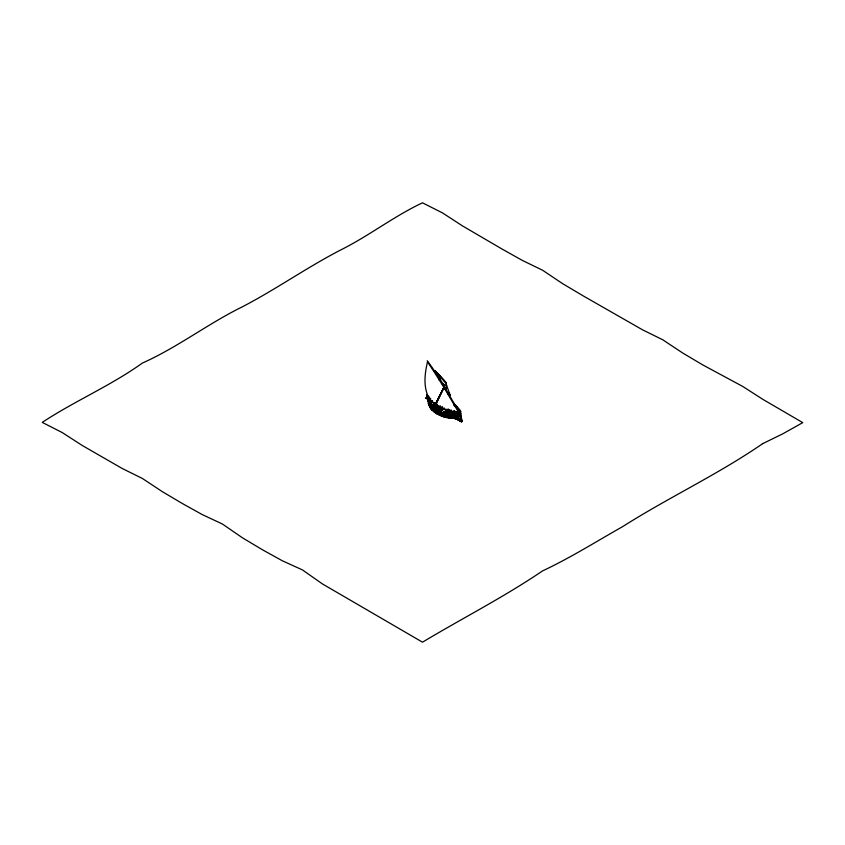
<?xml version="1.0" encoding="UTF-8"?>
<svg xmlns="http://www.w3.org/2000/svg" width="845" height="845" viewBox="0 0 845 845"><rect width="100%" height="100%" fill="white"/><g stroke="black" fill="none" stroke-linecap="round" stroke-linejoin="round"><path stroke-width="1.27" d="M429.144 397.741L428.816 400.541A7.013 3.285 52 0 0 428.848 401.09A4.489 2.588 -60 0 0 428.869 401.576M427.19 397.34L427 394.478L426.704 398.576C428.436 400.224 426.799 394.235 426.883 397.668M427.401 397.826L427.591 396.727L427.581 397.551M427.771 398.291C429.175 396.347 426.714 399.115 428.404 398.375M427.75 397.71L428.003 401.005M429.154 396.865L428.014 396.506L428.056 398.048M428.341 396.252L428.383 397.784M429.82 407.153C434.668 413.659 443.488 416.11 451.283 415.93C451.082 412.613 458.032 416.247 459.986 413.849L459.976 412.318L460.282 413.987L457.905 413.3M428.816 398.692L428.711 402.569M445.769 385.531L446.509 385.711L445.769 385.531L446.223 384.538M445.991 385.288L446.509 385.711M446.287 385.943L446.139 385.394M428.816 398.502L428.806 403.794M459.881 412.487L461.55 420.102A4.848 2.271 52 0 1 461.623 421.687A2.915 1.363 52 0 1 461.317 422.13M426.841 398.016L426.704 398.576M426.926 398.47L427.39 398.977M426.862 397.805L427.57 398.84M429.661 405.706L429.947 404.332M444.28 387.179L443.952 386.63M455.751 412.825L458.624 413.617L455.751 412.825L458.888 413.406L458.888 410.892M458.286 410.945L457.99 412.603M425.51 398.481L425.637 397.615M457.927 411.864L457.62 414.726M457.631 411.716C460.293 412.381 457.895 408.79 458.17 413.733M459.194 413.078C455.909 409.043 462.299 415.222 457.367 411.916M428.13 401.259L428.816 397.995C427.665 402.336 429.355 406.952 432.714 409.825M434.013 404.016L433.422 405.515L432.175 404.565M459.025 412.835L456.818 412.149M428.816 397.71L428.33 403.466M433.981 405.98L433.897 405.251A8.862 5.112 -60 0 1 434.531 403.466M444.343 381.37L445.125 381.686L434.974 370.606L446.35 382.774L445.875 383.007L449.709 394.161L448.135 394.171M444.47 381.391L444.935 381.908M457.071 412.233L456.289 412.561L458.888 413.406L456.289 412.561M458.328 412.318L458.011 413.564L457.694 411.716M457.652 411.853L459.226 411.99M459.638 412.962L460.398 412.782M436.062 404.449L434.974 406.413L432.249 406.318M454.863 411.071L452.529 414.578M444.206 386.651L433.084 410.533M432.841 409.17L443.942 387.232L432.989 409.233M444.417 386.461L444.829 385.626M433.675 410.649L433.115 409.286L444.143 387.401M454.441 411.261L451.219 415.381M455.011 411.631L453.702 413.701M436.78 404.174L434.657 406.772A13.33 7.7 -60 0 0 432.872 406.836M437.108 404.343L435.376 407.005L433.115 407.195M435.09 403.487L433.823 406.107L432.101 405.537M456.099 414.557L460.229 413.289M451.505 410.374L448.04 413.881M438.059 406.72L438.47 406.149M440.319 406.065L438.27 408.315L435.481 409.529M437.224 407.29L437.731 406.603M437.963 406.825L436.21 408.198M435.164 410.776L436.77 413.511L437.266 413.247M436.421 412.085L437.108 411.927M439.506 412.55L438.407 412.951A5.577 3.222 -60 0 0 438.914 414.377L437.171 413.68L436.791 412.254M431.953 409.867L432.038 407.924L433.527 409.54L433.654 411.42M439.294 414.546L440.932 415.296L440.382 413.796L441.101 413.522M432.186 410.005L432.291 408.23L432.566 409.614M445.114 414.536L442.569 414.515A6.021 3.475 -60 0 0 443.107 416.131L441.343 415.455L440.382 413.796M443.044 414.726L443.393 414.367M449.91 415.729L449.603 415.149L447.512 415.423L451.948 415.222L441.027 413.11L433.527 409.181L430.475 405.663L429.661 402.642L432.154 400.699M452.952 416.891L454.145 417.05L450.998 417.335L449.72 415.666L450.184 415.328M444.385 414.979L449.72 415.265M445.928 382.88L435.545 371.515M429.873 406.096L430.295 404.966L431.098 406.762M430.77 408.272L430.918 406.339L430.992 407.036M449.17 409.54L445.854 412.613M450.86 410.068L447.195 413.606M451.156 410.311L447.132 414.061M435.09 370.976L444.523 381.222M440.773 406.234L438.639 408.452L435.629 409.92M451.473 415.222L448.927 415.655M429.45 403.361L432.228 401.111M439.21 379.923C441.734 378.264 440.488 380.155 439.009 379.268M440.15 378.909L439.4 380.134M439.368 379.69L440.15 378.803M439.168 379.363L440.287 379.204L440.076 379.69M443.509 384.031C442.928 387.411 444.438 382.489 442.632 385.193M442.622 384.76L442.991 385.299L443.044 384.443M442.833 385.415L443.572 384.179M442.336 384.707L442.822 385.088L443.572 384.074M443.646 385.225C444.512 383.926 441.248 385.172 443.614 384.306M444.85 388.795L445.336 389.186C447.586 389.207 445.051 386.936 444.945 388.964M445.146 389.291C444.681 387.263 447.322 389.524 445.917 387.971M444.745 388.531L445.991 388.013M446.086 388.277L445.347 389.291M445.41 389.344L446.023 388.13M445.822 388.732L445.357 388.214L446.487 388.827M448.135 393.854L449.371 393.654L448.864 393.39M448.632 394.562L449.223 393.453M449.371 393.654L449.213 394.266M451.177 413.311L451.695 412.772L449.846 414.589M448.758 409.424L442.347 414.43M452.36 412.561L449.92 414.958M440.699 406.836L438.671 408.906L435.439 410.49M442.484 406.825L439.949 409.286L436.284 411.219M442.231 407.67L438.175 410.765A11.83 6.823 -60 0 1 437.784 411.008M446.582 412.011L442.812 414.61M447.692 413.68L450.058 411.452M442.495 407.871L436.738 411.937M444.216 407.998L438.122 412.466M438.354 412.825A8.017 4.626 -60 0 0 439.231 412.297L443.678 408.948M443.878 408.843L441.745 410.681M446.297 409.92L447.121 409.16M448.758 410.438L443.202 414.779M426.672 395.629L427.401 395.259L427 394.478M429.144 397.594L428.014 396.506M428.161 401.1L428.035 400.319L429.186 400.868M428.288 400.097L428.13 400.762M429.271 404.322C432.07 405.79 429.165 404.406 430.443 402.463M430.432 403.53L431.436 403.414M433.168 406.772L432.82 404.195L434.15 403.16L430.285 400.921M430.295 406.846L431.098 406.223L429.661 402.642M432.936 405.061L434.15 403.16M442.769 409.814L439.199 412.603L435.766 410.395L435.143 409.825L439.284 406.593L437.14 405.04L433.654 407.765L434.541 408.98M434.583 407.427L437.14 405.04M439.22 406.244L435.143 409.825M434.119 411.092L433.675 411.441L435.207 412.613L434.837 410.554L436.738 411.716M438.925 408.272L437.182 409.265A34.666 20.016 -60 0 1 436.685 409.519M440.604 409.244L436.485 411.547M437.045 413.881L447.406 416.405L456.046 416.448M439.199 412.603L443.604 408.779L446.424 410.712M437.562 413.606L440.615 414.863M439.97 415.18L440.034 414.557M444.333 411.737L441.967 413.3M446.361 410.364L442.231 413.585C438.777 411.895 434.436 410.3 433.084 406.255M448.484 409.096L442.294 413.934L442.812 414.166M439.601 414.906L442.357 415.613L441.692 415.296M442.442 416.258L441.65 415.803L442.093 415.455M446.646 415.307L451.515 411.114M447.47 414.663L451.568 411.452M442.907 414.092L443.593 416.247L445.938 416.289M449.793 415.011L454.071 411.283L448.875 415.339L446.582 414.958M458.486 409.593C458.317 407.924 461.064 410.744 460.673 412.011M448.061 417.546L446.308 417.06L448.864 416.923M451.6 414.536L454.927 412.085L457.071 412.856M455.318 412.349C452.181 414.039 451.325 417.62 446.699 415.37M449.413 416.976L448.843 417.419L450.807 417.588M453.68 414.441L454.367 414.42M454.177 414.05L455.719 414.303M454.695 413.638L456.384 414.335M455.223 413.237L457.705 413.828M459.099 411.737L457.842 411.188L458.972 411.293M454.198 414.187L455.74 414.42M454.726 413.786L456.807 414.166M455.244 413.374L457.715 413.86M455.772 412.962L459.786 413.944M457.863 411.335L458.993 411.43M447.396 414.906L448.463 417.124L451.029 416.838M457.43 411.832L456.955 412.677L457.546 412.223M450.998 417.335L451.589 416.87M460.947 413.849L451.283 415.93M457.8 419.891L456.649 417.81M460.609 413.733L456.722 414.863L458.571 417.852M458.941 419.036L458.613 418.697M460.895 418.381L458.339 418.032M461.011 418.919L459.426 418.803M449.508 394.097L448.885 393.495M448.304 394.066L449.276 393.39M427.211 360.931L427.316 360.794A208.261 97.534 52 0 1 444.597 386.503M439.231 412.297L438.397 412.73M437.055 412.096L436.453 411.716L438.735 412.793M442.791 384.971L443.773 384.507M442.886 385.13L443.91 384.802M446.128 388.404L444.85 388.478M445.716 388.563L444.945 388.531L446.329 388.732M445.019 388.689L446.223 388.573M448.494 394.277L449.107 394.108M449.286 394.15L448.04 393.907M436.876 411.399L436.897 411.388A11.83 6.823 -60 0 1 436.442 411.663M450.406 418.085L449.096 417.821M435.566 407.522L434.647 407.712M460.62 414.103L451.04 414.969M451.367 415.539L460.694 414.589L460.588 411.526M452.772 418.127L454.198 418.159M449.772 394.203L449.36 394.203M459.469 412.571L458.919 411.99M460.345 416.067L456.258 416.332M460.367 416.173L444.966 415.877L434.404 411.864M454.547 414.821L451.621 414.673M453.702 414.578L454.399 414.557M432.439 406.751L435.323 406.614M449.72 415.666L451.494 415.782L453.036 417.441M453.607 417.472L454.145 417.525M452.814 417.652L456.089 418.93M450.829 417.863L450.216 417.874M455.18 417.588L453.585 415.244L451.748 415.349L452.814 416.722M454.61 417.789L455.825 417.979M446.561 414.789L448.146 415.624M447.1 415.529L442.136 414.504M445.97 416.743L446.899 416.891M443.9 416.596L446.065 417.176A6.644 3.834 -60 0 0 447.501 417.483M443.023 414.61L444.776 414.979M427.253 397.477L426.926 397.879M449.477 417.789L454.293 418.402L461.909 421.528L461.148 421.106M430.887 404.227L429.682 402.59L430.939 404.702M460.44 413.86L460.525 414.282M439.907 413.765L442.537 414.663M458.032 413.205L458.582 413.247M458.222 409.371L459.3 410.406M457.842 411.188L459.12 411.652M456.268 412.413L458.17 413.099L456.48 412.772M451.41 417.874L453.184 418.18M444.533 414.346L440.932 412.835M441.65 415.803L444.1 416.247M439.146 412.265L440.667 412.867M437.361 413.511L436.009 412.899M437.879 412.909L440.298 413.923M438.28 413.068L433.907 410.902M459.49 420.409L460.578 420.926A2.757 1.289 52 0 0 461.011 420.419M450.396 418.074C444.407 417.842 435.587 414.546 431.14 408.938M454.293 413.342L452.424 412.371M453.744 413.554L452.603 412.888M460.419 412.856L459.617 412.582L459.881 413.86M448.537 394.721L448.241 394.34M433.918 405.6L431.943 404.723M436.78 407.512L442.019 410.543M443.974 411.673L447.765 413.86M433.231 405.917L434.826 406.836M436.453 407.776L441.692 410.797M443.646 411.927L447.438 414.113M459.363 421L459.923 421.328A2.852 1.341 52 0 0 461.127 419.859L459.955 414.187M431.964 405.346L434.235 406.656M436.252 412.18L432.323 409.667L429.746 406.741M436.77 413.511L431.457 409.233L429.397 405.832M450.184 412.328L450.839 412.709M459.638 420.208L460.874 420.926M454.832 417.852L455.846 418.465M428.373 400.456L428.837 401.016M450.945 411.842L448.558 410.29M443.562 384.728L443.16 384.074M445.59 388.119L446.075 388.827M428.985 397.583L430.749 398.745M430.031 404.945L429.693 404.713A4.901 2.831 -60 0 1 429.376 404.343M445.336 388.425L445.811 389.144M450.417 417.314L449.223 415.634M448.294 417.367L448.389 417.441A7.573 4.373 -60 0 0 449.276 417.779M430.612 402.801L429.915 401.903M455.286 417.969L456.194 418.666M433.527 409.54L433.95 410.881M453.448 403.192L457.398 407.015L458.835 409.54L458.782 408.927M453.11 413.416L452.297 412.709L452.962 414.399M433.77 405.716L433.612 405.579A8.556 4.933 -60 0 0 432.365 404.913M455.117 418.465L454.261 417.916M440.023 379.046L440.298 379.447M439.168 379.099L439.463 379.585M443.741 384.813L443.519 384.39M442.59 384.369L443.065 385.109L442.674 384.454M445.959 388.415L446.34 388.985M445.009 388.309L445.304 388.795M449.329 393.865L449.624 394.361M455.096 404.861L458.465 408.674M452.392 412.466L452.941 413.036M454.103 404.871L458.254 409.857M454.177 405.294L455.994 406.783M431.932 408.684L432.967 409.772M441.248 415.645L441.291 415.698A6.19 3.57 -60 0 0 441.681 415.962M447.934 417.071L447.692 416.807A7.436 4.299 -60 0 1 447.037 415.36M445.896 416.659L445.262 415.17M439.22 414.726L439.273 414.789A6.063 3.496 -60 0 0 439.653 415.064M439.516 379.004L440.182 379.849M439.812 379.489L439.474 378.898M442.938 384.274L443.604 385.119M448.853 393.717L449.308 394.435M455.994 406.382L457.145 407.681M445.463 416.659L445.357 416.532A6.644 3.834 -60 0 1 445.072 416.057M431.32 407.712L431.721 408.367L431.182 407.459M432.408 409.381L432.038 407.924M455.55 417.039L457.705 417.514A41.13 23.744 -60 0 0 456.649 415.814L456.363 415.423M430.432 408.029L428.911 404.966M455.18 416.574L454.135 415.201M431.499 409.392L430.063 407.322M451.05 410.638L451.431 411.23M453.754 411.04L454.124 411.631M459.268 410.269L459.595 410.881M443.773 387.2L458.888 412.782C447.839 410.607 435.65 407.195 428.711 397.636C423.165 386.503 424.76 373.49 427.517 361.829A409.265 191.667 52 0 1 443.773 387.2L443.783 387.158M444.956 387.792L454.547 404.121M458.941 409.74L459.437 410.681M454.04 411.114L454.768 413.047M429.809 405.558L430.443 406.91M458.814 411.42L459.194 412.275M454.314 411.684L454.906 413.321M460.557 411.621L459.099 409.498L461.877 419.849A4.848 2.271 52 0 1 461.951 421.433A2.915 1.363 52 0 1 461.835 421.697M459.564 410.744L459.944 411.716M459.553 410.966L460.261 413.427M449.012 393.939L449.35 394.53M439.78 379.194L440.224 379.954M460.673 415.803L460.018 414.018M460.134 414.525L460.694 415.92M430.971 408.462L430.76 407.818M434.858 412.413L434.51 410.987M439.03 414.061L438.713 412.561M428.267 403.054L428.975 405.378M458.117 416.258L458.434 417.272M429.281 405.304L429.461 405.991M440.213 379.373L440.087 378.761M460.007 414.99L460.736 418.507M460.852 419.046L460.937 419.447A2.757 1.289 52 0 1 461.032 419.976M459.131 420.102L457.916 419.447M454.504 406.118L454.42 405.537M451.526 413.659L449.931 412.74M447.882 413.997L447.533 413.796M446.033 412.941L445.685 412.74M442.262 410.754L441.914 410.554M440.52 409.751L440.171 409.55M438.83 408.779L438.481 408.579M435.534 406.878L435.186 406.677M427.401 394.71L427.654 396.675M431.098 406.223L430.147 404.544L429.63 405.178A4.13 2.387 -60 0 0 429.714 405.864M459.173 412.645L459.247 413.458M427.211 395.735L427.232 396.326M461.095 421.137A2.852 1.341 52 0 1 460.715 421.18M461.454 419.606A2.852 1.341 52 0 1 461.381 420.947M442.431 407.385A11.83 6.823 -60 0 1 441.998 407.797M434.911 402.917A8.556 4.933 -60 0 0 434.15 405.156L433.284 405.727A8.862 5.112 -60 0 0 432.26 405.241M440.15 406.804A34.666 20.016 -60 0 1 439.685 407.311M454.399 412.096A6.644 3.834 -60 0 1 452.931 414.039M435.629 406.012A13.33 7.7 -60 0 1 436.295 404.776M443.826 416.796A6.137 3.538 -60 0 1 443.435 416.511M436.178 409.751A34.666 20.016 -60 0 1 435.682 409.973M444.871 415.529A6.644 3.834 -60 0 1 444.745 414.937M445.104 412.318L445.114 413.078L446.318 412.698L445.104 412.318M449.667 395.238L450.248 395.006L449.667 395.238M438.576 378.127L439.136 377.863L438.576 378.127M762.729 443.625C717.933 474.478 668.479 497.515 622.628 526.636C596.084 541.624 570.227 557.943 542.574 570.893C504.032 597.045 462.416 618.244 422.5 642.179L322.431 583.927L302.425 569.9L282.41 560.816L262.394 549.736L242.378 537.758L222.372 523.995L202.356 514.647L182.34 503.525L162.325 491.653L142.319 478.428L122.303 468.542L82.271 445.495L62.266 432.587L42.25 422.384C74.624 401.026 110.684 385.774 142.319 363.096C177.429 347.453 208.007 323.677 242.378 306.809C276.59 289.001 308.14 266.566 342.447 249.074C370.004 235.1 394.53 215.929 422.5 202.821L442.516 212.919L462.521 225.932L502.553 249.328L522.569 260.524L542.574 270.231L562.59 283.635L582.606 295.539L642.644 329.877L662.66 339.732L682.675 352.988L702.681 364.871L742.713 386.429L762.729 399.284L802.75 422.637L782.734 433.855L762.729 443.625"/></g></svg>
